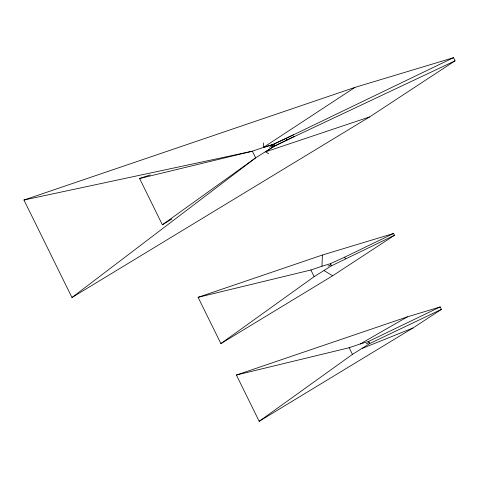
<?xml version="1.0" encoding="UTF-8"?>
<svg xmlns="http://www.w3.org/2000/svg" width="479" height="479" viewBox="0 0 479 479"><rect width="100%" height="100%" fill="white"/><g stroke="black" fill="none" stroke-linecap="round" stroke-linejoin="round"><path stroke-width="0.72" d="M171.955 218.969L162.375 224.777L139.587 178.517L252.367 151.202L263.45 147.43L263.63 142.946M198.102 297.315L310.883 270L321.966 266.228L322.415 255.02L393.576 233.477L394.468 235.291L332.642 275.778L220.891 343.581L198.102 297.315L322.415 255.02M71.97 297.513L369.543 116.966L455.05 60.821L453.511 57.696L354.975 87.388L23.95 200.018L71.97 297.513L255.642 157.86L272.922 147.023L294.316 136.437M162.375 224.777L255.642 157.86L252.367 151.202L23.95 200.018M220.891 343.581L314.158 276.658L331.438 265.827L394.468 235.291M259.175 421.304L352.442 354.382L369.722 343.551L441.416 309.368L440.213 306.919L407.431 316.841L236.387 375.039L259.175 421.304L412.934 328.013L441.416 309.368M453.511 57.696L273.856 144.293L263.444 147.43L354.975 87.388M268.647 153.657L265.606 151.813L274.641 145.885L455.05 60.821M236.387 375.039L349.161 347.724L360.238 343.958L407.431 316.841M263.45 147.43L271.862 144.88L293.507 134.803M321.966 266.228L330.378 263.684L344.652 257.175L393.576 233.477M360.238 343.958L368.662 341.407L440.213 306.919M269.432 147.334L274.245 145.089M327.947 266.138L330.911 264.755M366.231 343.862L369.189 342.479M362.399 348.347L412.934 328.013M139.587 178.517L150.184 174.913M265.606 151.819L369.543 116.966M324.121 270.617L332.642 275.778M286.137 138.377L286.927 139.976M344.652 257.175L345.443 258.774M273.856 144.293L274.641 145.885M271.862 144.88L272.922 147.023M330.378 263.684L331.438 265.827M368.662 341.407L369.722 343.551M310.883 270L314.158 276.658M349.161 347.724L352.442 354.382"/></g></svg>
